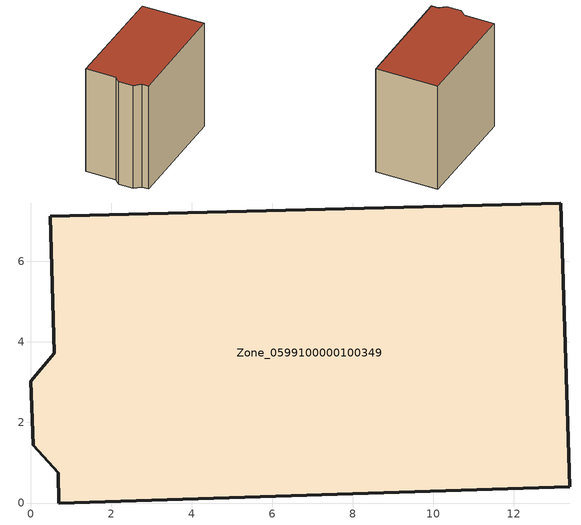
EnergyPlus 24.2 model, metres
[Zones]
Zone_0599100000100349
 floor ground (C_G): 13.16,7.45 13.39,0.4 0.7,0 0.68,0.75 0.07,1.43 0,3.03 0.59,3.72 0.49,7.12 z0
 wall outside (C_F): 0.59,3.72 0,3.03 0.07,1.43 0.68,0.75 0.7,0 13.39,0.4 13.16,7.45 0.49,7.12 0.59,3.72 z0:12.57
 roof outside (C_R): 13.16,7.45 0.49,7.12 0.59,3.72 0,3.03 0.07,1.43 0.68,0.75 0.7,0 13.39,0.4 z12.57
[BUILDING]
Pand.0599100000100349: North Axis=0; Terrain=City; Loads Convergence Tolerance Value=0.04; Temperature Convergence Tolerance Value=0.4; Solar Distribution=FullExterior; Maximum Number of Warmup Days=25; Minimum Number of Warmup Days=1
[Site:Location]
Rotterdam.The.Hague.AP_ZH_NLD Design_Conditions: Latitude=51.96; Longitude=4.45; Time Zone=1; Elevation=-4.5
[SITE:GROUNDTEMPERATURE:BUILDINGSURFACE]
18, 18, 18, 18, 18, 18, 18, 18, 18, 18, 18, 18
[MATERIAL] Thermal Absorptance=0.9; Solar Absorptance=0.7; Visible Absorptance=0.7
Name | Roughness | Thickness | Conductivity | Density | Specific Heat
G.TI.1946 | MediumSmooth | 0.15 | 1 | 540 | 1210
F.TI.1946 | Rough | 0.3 | 0.857143 | 1920 | 840
R.TI.1946 | MediumRough | 0.2 | 0.1 | 1500 | 1000
[CONSTRUCTION]
C_G: G.TI.1946
C_F: F.TI.1946
C_R: R.TI.1946
[ZONE]
Zone_0599100000100349: Type=1; Multiplier=1; Ceiling Height=Autocalculate; Volume=Autocalculate; Floor Area=autocalculate; Part of Total Floor Area=Yes
[ZONEINFILTRATION:DESIGNFLOWRATE]
Infil_Zone_0599100000100349: Zone or ZoneList or Space or SpaceList=Zone_0599100000100349; Schedule=AlwaysOn; Design Flow Rate Calculation Method=Flow/Area; Flow Rate per Floor Area=0.003; Constant Term Coefficient=1; Temperature Term Coefficient=0; Velocity Term Coefficient=0; Velocity Squared Term Coefficient=0
[HVACTEMPLATE:ZONE:IDEALLOADSAIRSYSTEM]
Zone_0599100000100349: Maximum Heating Supply Air Temperature=50; Minimum Cooling Supply Air Temperature=13; Maximum Heating Supply Air Humidity Ratio=0.0156; Minimum Cooling Supply Air Humidity Ratio=0.0077; Heating Limit=NoLimit; Cooling Limit=NoLimit; Dehumidification Control Type=ConstantSensibleHeatRatio; Cooling Sensible Heat Ratio=0.7; Dehumidification Setpoint=60; Humidification Control Type=None; Humidification Setpoint=30; Outdoor Air Method=None; Outdoor Air Flow Rate per Person=0.00944; Outdoor Air Flow Rate per Zone Floor Area=0; Outdoor Air Flow Rate per Zone=0; Demand Controlled Ventilation Type=None; Outdoor Air Economizer Type=NoEconomizer; Heat Recovery Type=None; Sensible Heat Recovery Effectiveness=0.7; Latent Heat Recovery Effectiveness=0.65
[ZONECONTROL:THERMOSTAT]
ThermostatControl_Zone_0599100000100349: Zone or ZoneList=Zone_0599100000100349; Control Type Schedule=DualSetpointControlType; Control 1=Thermostat_Zone_0599100000100349; Temperature Difference Between Cutout And Setpoint=0
[THERMOSTATSETPOINT:DUALSETPOINT]
Thermostat_Zone_0599100000100349: Heating Setpoint Temperature Schedule=HeatingSetpoint_Zone_0599100000100349; Cooling Setpoint Temperature Schedule=CoolingSetpoint_Zone_0599100000100349
[SCHEDULE:COMPACT]
HeatingSetpoint_Zone_0599100000100349: Through: 12/31, For: AllDays, Until: 24:00, 21
CoolingSetpoint_Zone_0599100000100349: Through: 12/31, For: AllDays, Until: 24:00, 24
DualSetpointControlType: Through: 12/31, For: AllDays, Until: 24:00, 4
AlwaysOn: Through: 12/31, For: AllDays, Until: 24:00, 1
